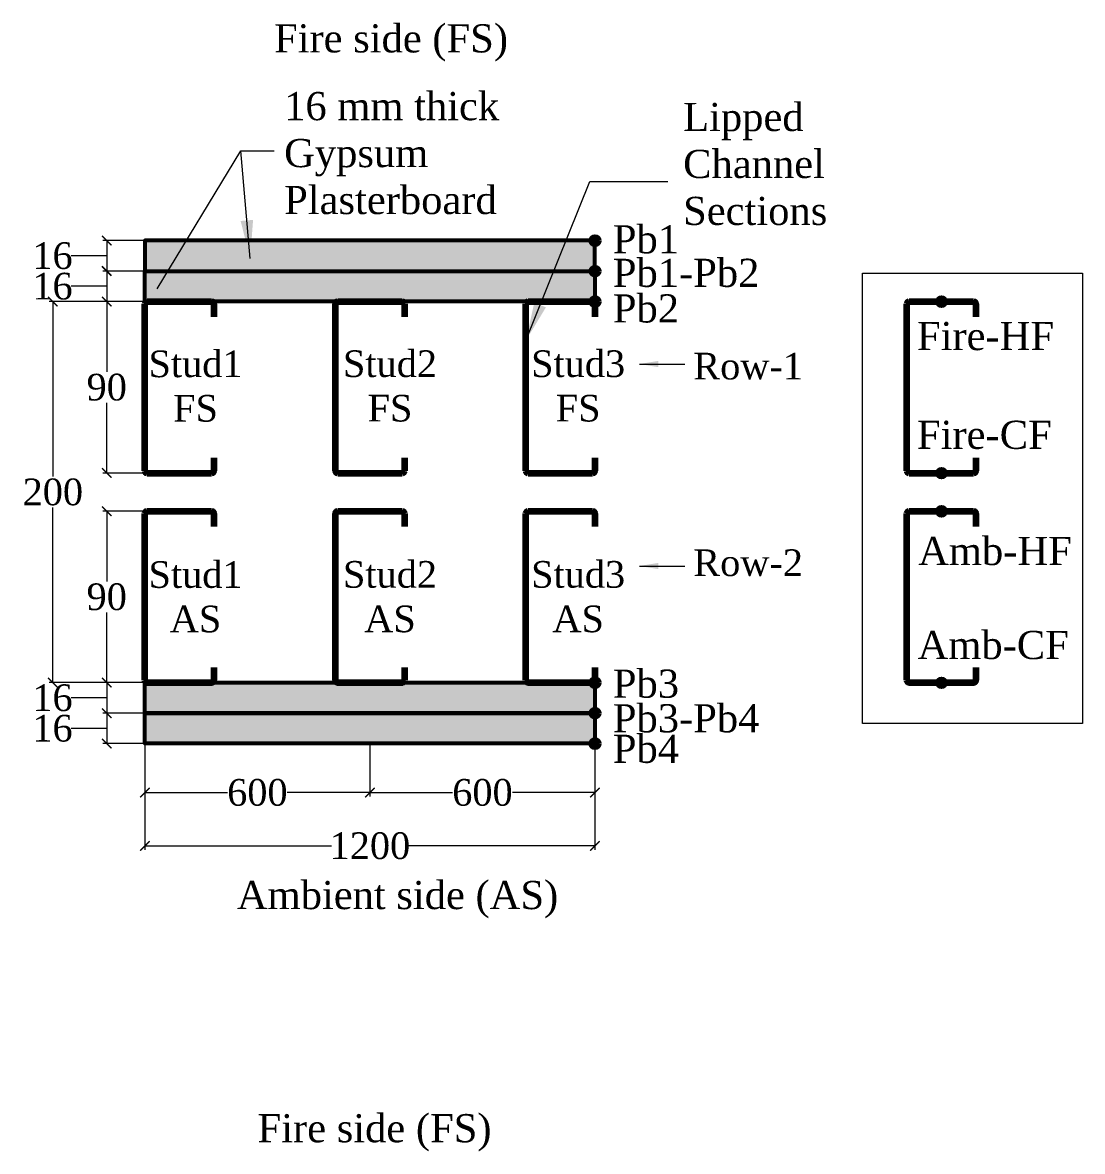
# Model space of a CAD drawing. Header units: millimetres. Extents: x 1095 to 7419, y -378 to 5598.
# Drawn here: x 3093 to 3649, y 2452 to 3045 of the extents above; entities that cross this region are included whole.
import ezdxf

# ---------------------------------------------------------------- set-up
doc = ezdxf.new("R2010")
doc.units = ezdxf.units.MM
doc.header["$PDMODE"] = 34
doc.layers.get('0').update_dxf_attribs({"lineweight": 9})
doc.layers.get('Defpoints').update_dxf_attribs({"color": 255})
doc.styles.get("Standard").update_dxf_attribs({"font": 'times.ttf'})
doc.dimstyles.new('Times new roman', dxfattribs={"dimtxt": 14, "dimasz": 5, "dimexe": 2, "dimexo": 1, "dimgap": 1, "dimtad": 0, "dimtih": 1, "dimtoh": 1, "dimtxsty": 'Standard', "dimblk": 'ARCHTICK', "dimcen": 0, "dimclrd": 256, "dimclre": 256, "dimadec": 0, "dimazin": 0, "dimtfac": 1, "dimtmove": 0, "dimatfit": 3, "dimfxl": 1, "dimlwd": -1, "dimlwe": -1, "dimarcsym": 0})

# ---------------------------------------------------------------- blocks, each defined once
blk = doc.blocks.new('Stud')
at = {"lineweight": 120}
for p, q in [((4630.24, 1668.85), (4630.24, 1756.35)), ((4631.49, 1757.6), (4665.24, 1757.6)), ((4666.49, 1756.35), (4666.49, 1749.6)), ((4666.49, 1675.6), (4666.49, 1668.85)), ((4631.49, 1667.6), (4665.24, 1667.6))]:
    blk.add_line(p, q, dxfattribs=at)
for centre, start, end in [((4631.49, 1756.35), 90, 180), ((4665.24, 1756.35), 0, 90), ((4631.49, 1668.85), 180, 270), ((4665.24, 1668.85), 270, 0)]:
    blk.add_arc(centre, 1.25, start, end, dxfattribs=at)
blk = doc.blocks.new('_ArchTick')
at = {"color": 0, "linetype": 'ByBlock', "const_width": 0.15}
blk.add_lwpolyline([(-0.5, -0.5), (0.5, 0.5)], dxfattribs=at)
blk = doc.blocks.new('*D201')
at = {"transparency": 16777216}
for p, q in [((3155.95, 2898.48), (3134.95, 2898.48)), ((3136.95, 2898.48), (3136.95, 2861.62)), ((3136.95, 2808.48), (3136.95, 2845.34)), ((3155.95, 2808.48), (3134.95, 2808.48))]:
    blk.add_line(p, q, dxfattribs=at)
at = {"layer": 'Defpoints', "color": 0, "lineweight": 53, "transparency": 16777216}
for p in [(3156.95, 2898.48), (3136.95, 2808.48), (3156.95, 2808.48)]:
    blk.add_point(p, dxfattribs=at)
at = {"transparency": 16777216, "xscale": 5, "yscale": 5, "zscale": 5}
for p, rotation in [((3136.95, 2898.48), 90), ((3136.95, 2808.48), 270)]:
    blk.add_blockref('_ArchTick', p, dxfattribs=dict(at, rotation=rotation))
at = {"color": 0, "lineweight": 53, "transparency": 16777216, "insert": (3136.95, 2853.48), "char_height": 14, "attachment_point": 5}
blk.add_mtext('90', dxfattribs=at)
blk = doc.blocks.new('*D202')
at = {"transparency": 16777216}
for p, q in [((3155.95, 2914.48), (3134.95, 2914.48)), ((3136.95, 2914.48), (3136.95, 2898.48)), ((3120.21, 2906.48), (3118.21, 2906.48)), ((3136.95, 2906.48), (3120.21, 2906.48)), ((3155.95, 2898.48), (3134.95, 2898.48))]:
    blk.add_line(p, q, dxfattribs=at)
at = {"layer": 'Defpoints', "color": 0, "lineweight": 53, "transparency": 16777216}
for p in [(3156.95, 2914.48), (3136.95, 2898.48), (3156.95, 2898.48)]:
    blk.add_point(p, dxfattribs=at)
at = {"transparency": 16777216, "xscale": 5, "yscale": 5, "zscale": 5}
for p, rotation in [((3136.95, 2914.48), 90), ((3136.95, 2898.48), 270)]:
    blk.add_blockref('_ArchTick', p, dxfattribs=dict(at, rotation=rotation))
at = {"color": 0, "lineweight": 53, "transparency": 16777216, "insert": (3108.48, 2906.48), "char_height": 14, "attachment_point": 5}
blk.add_mtext('16', dxfattribs=at)
blk = doc.blocks.new('*D203')
at = {"transparency": 16777216}
for p, q in [((3155.95, 2930.48), (3134.95, 2930.48)), ((3136.95, 2930.48), (3136.95, 2914.48)), ((3120.21, 2922.48), (3118.21, 2922.48)), ((3136.95, 2922.48), (3120.21, 2922.48)), ((3155.95, 2914.48), (3134.95, 2914.48))]:
    blk.add_line(p, q, dxfattribs=at)
at = {"layer": 'Defpoints', "color": 0, "lineweight": 53, "transparency": 16777216}
for p in [(3156.95, 2930.48), (3136.95, 2914.48), (3156.95, 2914.48)]:
    blk.add_point(p, dxfattribs=at)
at = {"transparency": 16777216, "xscale": 5, "yscale": 5, "zscale": 5}
for p, rotation in [((3136.95, 2930.48), 90), ((3136.95, 2914.48), 270)]:
    blk.add_blockref('_ArchTick', p, dxfattribs=dict(at, rotation=rotation))
at = {"color": 0, "lineweight": 53, "transparency": 16777216, "insert": (3108.48, 2922.48), "char_height": 14, "attachment_point": 5}
blk.add_mtext('16', dxfattribs=at)
blk = doc.blocks.new('*D204')
at = {"transparency": 16777216}
for p, q in [((3155.95, 2682.48), (3134.95, 2682.48)), ((3136.95, 2682.48), (3136.95, 2666.48)), ((3120.21, 2674.48), (3118.21, 2674.48)), ((3136.95, 2674.48), (3120.21, 2674.48)), ((3155.95, 2666.48), (3134.95, 2666.48))]:
    blk.add_line(p, q, dxfattribs=at)
at = {"layer": 'Defpoints', "color": 0, "lineweight": 53, "transparency": 16777216}
for p in [(3156.95, 2682.48), (3136.95, 2666.48), (3156.95, 2666.48)]:
    blk.add_point(p, dxfattribs=at)
at = {"transparency": 16777216, "xscale": 5, "yscale": 5, "zscale": 5}
for p, rotation in [((3136.95, 2682.48), 90), ((3136.95, 2666.48), 270)]:
    blk.add_blockref('_ArchTick', p, dxfattribs=dict(at, rotation=rotation))
at = {"color": 0, "lineweight": 53, "transparency": 16777216, "insert": (3108.48, 2674.48), "char_height": 14, "attachment_point": 5}
blk.add_mtext('16', dxfattribs=at)
blk = doc.blocks.new('*D205')
at = {"transparency": 16777216}
for p, q in [((3155.95, 2698.48), (3134.95, 2698.48)), ((3136.95, 2698.48), (3136.95, 2682.48)), ((3120.21, 2690.48), (3118.21, 2690.48)), ((3136.95, 2690.48), (3120.21, 2690.48)), ((3155.95, 2682.48), (3134.95, 2682.48))]:
    blk.add_line(p, q, dxfattribs=at)
at = {"layer": 'Defpoints', "color": 0, "lineweight": 53, "transparency": 16777216}
for p in [(3156.95, 2698.48), (3136.95, 2682.48), (3156.95, 2682.48)]:
    blk.add_point(p, dxfattribs=at)
at = {"transparency": 16777216, "xscale": 5, "yscale": 5, "zscale": 5}
for p, rotation in [((3136.95, 2698.48), 90), ((3136.95, 2682.48), 270)]:
    blk.add_blockref('_ArchTick', p, dxfattribs=dict(at, rotation=rotation))
at = {"color": 0, "lineweight": 53, "transparency": 16777216, "insert": (3108.48, 2690.48), "char_height": 14, "attachment_point": 5}
blk.add_mtext('16', dxfattribs=at)
blk = doc.blocks.new('*D214')
at = {"transparency": 16777216}
for p, q in [((3156.95, 2665.48), (3156.95, 2610.82)), ((3393.2, 2665.48), (3393.2, 2610.82)), ((3156.95, 2612.82), (3254.98, 2612.82)), ((3393.2, 2612.82), (3295.17, 2612.82))]:
    blk.add_line(p, q, dxfattribs=at)
at = {"layer": 'Defpoints', "color": 0, "lineweight": 53, "transparency": 16777216}
for p in [(3156.95, 2666.48), (3393.2, 2666.48), (3393.2, 2612.82)]:
    blk.add_point(p, dxfattribs=at)
at = {"transparency": 16777216, "xscale": 5, "yscale": 5, "zscale": 5, "rotation": 180}
blk.add_blockref('_ArchTick', (3156.95, 2612.82), dxfattribs=at)
at = {"transparency": 16777216, "xscale": 5, "yscale": 5, "zscale": 5}
blk.add_blockref('_ArchTick', (3393.2, 2612.82), dxfattribs=at)
at = {"color": 0, "lineweight": 53, "transparency": 16777216, "insert": (3275.07, 2612.82), "char_height": 14, "attachment_point": 5}
blk.add_mtext('1200', dxfattribs=at)
blk = doc.blocks.new('*D206')
at = {"transparency": 16777216}
for p, q in [((3156.95, 2665.48), (3156.95, 2638.8)), ((3275.07, 2665.48), (3275.07, 2638.8)), ((3156.95, 2640.8), (3200.32, 2640.8)), ((3275.07, 2640.8), (3231.7, 2640.8))]:
    blk.add_line(p, q, dxfattribs=at)
at = {"layer": 'Defpoints', "color": 0, "lineweight": 53, "transparency": 16777216}
for p in [(3156.95, 2666.48), (3275.07, 2666.48), (3275.07, 2640.8)]:
    blk.add_point(p, dxfattribs=at)
at = {"transparency": 16777216, "xscale": 5, "yscale": 5, "zscale": 5, "rotation": 180}
blk.add_blockref('_ArchTick', (3156.95, 2640.8), dxfattribs=at)
at = {"transparency": 16777216, "xscale": 5, "yscale": 5, "zscale": 5}
blk.add_blockref('_ArchTick', (3275.07, 2640.8), dxfattribs=at)
at = {"color": 0, "lineweight": 53, "transparency": 16777216, "insert": (3216.01, 2640.8), "char_height": 14, "attachment_point": 5}
blk.add_mtext('600', dxfattribs=at)
blk = doc.blocks.new('*D207')
at = {"transparency": 16777216}
for p, q in [((3275.07, 2665.48), (3275.07, 2638.8)), ((3393.2, 2665.48), (3393.2, 2638.8)), ((3275.07, 2640.8), (3318.44, 2640.8)), ((3393.2, 2640.8), (3349.83, 2640.8))]:
    blk.add_line(p, q, dxfattribs=at)
at = {"layer": 'Defpoints', "color": 0, "lineweight": 53, "transparency": 16777216}
for p in [(3275.07, 2666.48), (3393.2, 2666.48), (3393.2, 2640.8)]:
    blk.add_point(p, dxfattribs=at)
at = {"transparency": 16777216, "xscale": 5, "yscale": 5, "zscale": 5, "rotation": 180}
blk.add_blockref('_ArchTick', (3275.07, 2640.8), dxfattribs=at)
at = {"transparency": 16777216, "xscale": 5, "yscale": 5, "zscale": 5}
blk.add_blockref('_ArchTick', (3393.2, 2640.8), dxfattribs=at)
at = {"color": 0, "lineweight": 53, "transparency": 16777216, "insert": (3334.14, 2640.8), "char_height": 14, "attachment_point": 5}
blk.add_mtext('600', dxfattribs=at)
blk = doc.blocks.new('*D211')
at = {"transparency": 16777216}
for p, q in [((3155.95, 2788.48), (3134.95, 2788.48)), ((3136.95, 2788.48), (3136.95, 2751.62)), ((3136.95, 2698.48), (3136.95, 2735.34)), ((3155.95, 2698.48), (3134.95, 2698.48))]:
    blk.add_line(p, q, dxfattribs=at)
at = {"layer": 'Defpoints', "color": 0, "lineweight": 53, "transparency": 16777216}
for p in [(3156.95, 2788.48), (3136.95, 2698.48), (3156.95, 2698.48)]:
    blk.add_point(p, dxfattribs=at)
at = {"transparency": 16777216, "xscale": 5, "yscale": 5, "zscale": 5}
for p, rotation in [((3136.95, 2788.48), 90), ((3136.95, 2698.48), 270)]:
    blk.add_blockref('_ArchTick', p, dxfattribs=dict(at, rotation=rotation))
at = {"color": 0, "lineweight": 53, "transparency": 16777216, "insert": (3136.95, 2743.48), "char_height": 14, "attachment_point": 5}
blk.add_mtext('90', dxfattribs=at)
blk = doc.blocks.new('*D212')
at = {"transparency": 16777216}
for p, q in [((3155.95, 2914.48), (3134.95, 2914.48)), ((3136.95, 2914.48), (3136.95, 2898.48)), ((3120.21, 2906.48), (3118.21, 2906.48)), ((3136.95, 2906.48), (3120.21, 2906.48)), ((3155.95, 2898.48), (3134.95, 2898.48))]:
    blk.add_line(p, q, dxfattribs=at)
at = {"layer": 'Defpoints', "color": 0, "lineweight": 53, "transparency": 16777216}
for p in [(3156.95, 2914.48), (3136.95, 2898.48), (3156.95, 2898.48)]:
    blk.add_point(p, dxfattribs=at)
at = {"transparency": 16777216, "xscale": 5, "yscale": 5, "zscale": 5}
for p, rotation in [((3136.95, 2914.48), 90), ((3136.95, 2898.48), 270)]:
    blk.add_blockref('_ArchTick', p, dxfattribs=dict(at, rotation=rotation))
at = {"color": 0, "lineweight": 53, "transparency": 16777216, "insert": (3108.48, 2906.48), "char_height": 14, "attachment_point": 5}
blk.add_mtext('16', dxfattribs=at)
blk = doc.blocks.new('*D213')
at = {"transparency": 16777216}
for p, q in [((3155.95, 2930.48), (3134.95, 2930.48)), ((3136.95, 2930.48), (3136.95, 2914.48)), ((3120.21, 2922.48), (3118.21, 2922.48)), ((3136.95, 2922.48), (3120.21, 2922.48)), ((3155.95, 2914.48), (3134.95, 2914.48))]:
    blk.add_line(p, q, dxfattribs=at)
at = {"layer": 'Defpoints', "color": 0, "lineweight": 53, "transparency": 16777216}
for p in [(3156.95, 2930.48), (3136.95, 2914.48), (3156.95, 2914.48)]:
    blk.add_point(p, dxfattribs=at)
at = {"transparency": 16777216, "xscale": 5, "yscale": 5, "zscale": 5}
for p, rotation in [((3136.95, 2930.48), 90), ((3136.95, 2914.48), 270)]:
    blk.add_blockref('_ArchTick', p, dxfattribs=dict(at, rotation=rotation))
at = {"color": 0, "lineweight": 53, "transparency": 16777216, "insert": (3108.48, 2922.48), "char_height": 14, "attachment_point": 5}
blk.add_mtext('16', dxfattribs=at)
blk = doc.blocks.new('*D200')
at = {"transparency": 16777216}
for p, q in [((3155.95, 2898.48), (3106.68, 2898.48)), ((3108.68, 2898.48), (3108.68, 2806.6)), ((3108.68, 2698.48), (3108.68, 2790.36)), ((3155.95, 2698.48), (3106.68, 2698.48))]:
    blk.add_line(p, q, dxfattribs=at)
at = {"layer": 'Defpoints', "color": 0, "lineweight": 53, "transparency": 16777216}
for p in [(3156.95, 2898.48), (3108.68, 2698.48), (3156.95, 2698.48)]:
    blk.add_point(p, dxfattribs=at)
at = {"transparency": 16777216, "xscale": 5, "yscale": 5, "zscale": 5}
for p, rotation in [((3108.68, 2898.48), 90), ((3108.68, 2698.48), 270)]:
    blk.add_blockref('_ArchTick', p, dxfattribs=dict(at, rotation=rotation))
at = {"color": 0, "lineweight": 53, "transparency": 16777216, "insert": (3108.68, 2798.48), "char_height": 14, "attachment_point": 5}
blk.add_mtext('200', dxfattribs=at)

msp = doc.modelspace()

# ---------------------------------------------------------------- hatches: boundary and pattern name
at = {"lineweight": 53, "true_color": 0x2776bb}
h = msp.add_hatch(color=152, dxfattribs=at)
h.dxf.hatch_style = 1
h.paths.add_polyline_path([(3395.501, 2930.411, 1), (3390.895, 2930.411, 1)])
at = {"lineweight": 53, "true_color": 0xf7abae}
h = msp.add_hatch(color=241, dxfattribs=at)
h.dxf.hatch_style = 1
h.paths.add_polyline_path([(3156.948, 2930.478), (3156.948, 2914.478), (3393.198, 2914.478), (3393.198, 2930.478)])
at = {"lineweight": 53, "true_color": 0x2776bb}
h = msp.add_hatch(color=152, dxfattribs=at)
h.dxf.hatch_style = 1
h.paths.add_polyline_path([(3395.501, 2914.411, 1), (3390.895, 2914.411, 1)])
at = {"lineweight": 53, "true_color": 0xf7abae}
h = msp.add_hatch(color=241, dxfattribs=at)
h.dxf.hatch_style = 1
h.paths.add_polyline_path([(3393.112, 2898.478), (3393.112, 2914.478), (3156.948, 2914.478), (3156.948, 2898.478)])
at = {"lineweight": 53, "true_color": 0x2776bb}
h = msp.add_hatch(color=152, dxfattribs=at)
h.dxf.hatch_style = 1
h.paths.add_polyline_path([(3395.501, 2898.411, 1), (3390.895, 2898.411, 1)])
h = msp.add_hatch(color=152, dxfattribs=at)
h.dxf.hatch_style = 1
h.paths.add_polyline_path([(3577.321, 2898.411, 1), (3572.715, 2898.411, 1)])
h = msp.add_hatch(color=152, dxfattribs=at)
h.dxf.hatch_style = 1
h.paths.add_polyline_path([(3577.321, 2808.411, 1), (3572.715, 2808.411, 1)])
h = msp.add_hatch(color=152, dxfattribs=at)
h.dxf.hatch_style = 1
h.paths.add_polyline_path([(3577.321, 2788.411, 1), (3572.715, 2788.411, 1)])
at = {"lineweight": 53, "true_color": 0xf7abae}
h = msp.add_hatch(color=241, dxfattribs=at)
h.dxf.hatch_style = 1
h.paths.add_polyline_path([(3393.198, 2698.478), (3156.948, 2698.478), (3156.948, 2682.478), (3393.198, 2682.478)])
at = {"lineweight": 53, "true_color": 0x2776bb}
h = msp.add_hatch(color=152, dxfattribs=at)
h.dxf.hatch_style = 1
h.paths.add_polyline_path([(3395.501, 2698.478, 1), (3390.895, 2698.478, 1)])
h = msp.add_hatch(color=152, dxfattribs=at)
h.dxf.hatch_style = 1
h.paths.add_polyline_path([(3577.321, 2698.411, 1), (3572.715, 2698.411, 1)])
h = msp.add_hatch(color=152, dxfattribs=at)
h.dxf.hatch_style = 1
h.paths.add_polyline_path([(3395.501, 2682.478, 1), (3390.895, 2682.478, 1)])
at = {"lineweight": 53, "true_color": 0xf7abae}
h = msp.add_hatch(color=241, dxfattribs=at)
h.dxf.hatch_style = 1
h.paths.add_polyline_path([(3393.198, 2666.478), (3393.198, 2682.478), (3156.948, 2682.478), (3156.948, 2666.478)])
at = {"lineweight": 53, "true_color": 0x2776bb}
h = msp.add_hatch(color=152, dxfattribs=at)
h.dxf.hatch_style = 1
h.paths.add_polyline_path([(3395.501, 2666.478, 1), (3390.895, 2666.478, 1)])

# ---------------------------------------------------------------- linework, layer by layer
at = {"lineweight": 53}
for points in [[(3156.948, 2914.478), (3393.198, 2914.478), (3393.198, 2930.478), (3156.948, 2930.478)], [(3393.112, 2898.478), (3156.948, 2898.478), (3156.948, 2914.478), (3393.112, 2914.478)], [(3156.948, 2698.478), (3393.198, 2698.478), (3393.198, 2682.478), (3156.948, 2682.478)], [(3156.948, 2682.478), (3393.198, 2682.478), (3393.198, 2666.478), (3156.948, 2666.478)]]:
    msp.add_lwpolyline(points, close=True, dxfattribs=at)
msp.add_lwpolyline([(3533.51, 2913.389), (3649.007, 2913.389), (3649.007, 2677.055), (3533.51, 2677.055)], close=True)
for centre in [(3393.198, 2930.411), (3393.198, 2914.411), (3393.198, 2898.411), (3575.018, 2898.411), (3575.018, 2808.411), (3575.018, 2788.411), (3393.198, 2698.478), (3575.018, 2698.411), (3393.198, 2682.478), (3393.198, 2666.478)]:
    msp.add_circle(centre, 2.303, dxfattribs=at)

# ---------------------------------------------------------------- block references
at = {"lineweight": -3}
for p in [(-1473.297, 1140.875), (-1373.297, 1140.875), (-1273.297, 1140.875), (-1073.352, 1140.875), (-1473.297, 1030.875), (-1373.297, 1030.875), (-1273.297, 1030.875), (-1073.352, 1030.875)]:
    msp.add_blockref('Stud', p, dxfattribs=at)

# ---------------------------------------------------------------- texts
at = {"lineweight": 53, "attachment_point": 1}
for s, insert, char_height, width in [('Fire side (FS)', (3224.756, 3043.999), 14.7814, 121.64572), ('16 mm thick Gypsum Plasterboard', (3230.053, 3008.443), 14.7814, 115.93848), ('Lipped Channel Sections', (3439.45, 3002.74), 14.7814, 68.45472), ('Pb1', (3402.572, 2938.557), 14.7814, 41.76421), ('Pb1-Pb2', (3402.572, 2920.94), 14.7814, 41.76421), ('Pb2', (3402.572, 2902.275), 14.7814, 41.76421), ('Fire-HF', (3562.184, 2887.784), 14.7814, 41.76421), ('\\pxqc;Stud1\\PFS', (3162.664, 2872.806), 14, 41.76421), ('\\pxqc;Stud2\\PFS', (3264.736, 2872.873), 14, 41.76421), ('\\pxqc;Stud3\\PFS', (3363.462, 2872.873), 14, 41.76421), ('Row-1', (3444.793, 2871.617), 14, 90.08321), ('Fire-CF', (3562.184, 2835.946), 14.7814, 41.76421), ('Amb-HF', (3562.798, 2774.986), 14.7814, 41.76421), ('Row-2', (3444.793, 2768.439), 14, 90.08321), ('\\pxqc;Stud1\\PAS', (3162.664, 2762.233), 14, 41.76421), ('\\pxqc;Stud2\\PAS', (3264.736, 2762.3), 14, 41.76421), ('\\pxqc;Stud3\\PAS', (3363.462, 2762.3), 14, 41.76421), ('Amb-CF', (3562.491, 2725.647), 14.7814, 41.76421), ('Pb3', (3402.572, 2705.358), 14.7814, 41.76421), ('Pb3-Pb4', (3402.572, 2687.182), 14.7814, 41.76421), ('Pb4', (3402.572, 2671.182), 14.7814, 41.76421), ('Ambient side (AS)', (3205.248, 2594.423), 14.7814, 165.80062), ('Fire side (FS)', (3216.107, 2472.065), 14.7814, 121.64572)]:
    msp.add_mtext(s, dxfattribs=dict(at, insert=insert, char_height=char_height, width=width))

# ---------------------------------------------------------------- dimensions: what is measured, and where the dimension line sits
at = {"lineweight": 53}
for base, p1, p2, picture, middle in [((3136.948, 2914.478), (3156.948, 2930.478), (3156.948, 2914.478), '*D203', (3117.206, 2922.478)), ((3136.948, 2914.478), (3156.948, 2930.478), (3156.948, 2914.478), '*D213', (3117.206, 2922.478)), ((3136.948, 2898.478), (3156.948, 2914.478), (3156.948, 2898.478), '*D202', (3117.206, 2906.478)), ((3136.948, 2898.478), (3156.948, 2914.478), (3156.948, 2898.478), '*D212', (3117.206, 2906.478)), ((3108.685, 2698.478), (3156.948, 2898.478), (3156.948, 2698.478), '*D200', (3108.685, 2798.478)), ((3136.948, 2682.478), (3156.948, 2698.478), (3156.948, 2682.478), '*D205', (3117.206, 2690.478)), ((3136.948, 2666.478), (3156.948, 2682.478), (3156.948, 2666.478), '*D204', (3117.206, 2674.478))]:
    dim = msp.add_linear_dim(base=base, p1=p1, p2=p2, angle=90, dimstyle='Times new roman', override={"dimtmove": 1}, dxfattribs=at)
    dim.commit()
    dim.dimension.update_dxf_attribs({"geometry": picture, "text_midpoint": middle})
for base, p1, p2, picture, middle in [((3136.948, 2808.478), (3156.948, 2898.478), (3156.948, 2808.478), '*D201', (3136.948, 2853.478)), ((3136.948, 2698.478), (3156.948, 2788.478), (3156.948, 2698.478), '*D211', (3136.948, 2743.478))]:
    dim = msp.add_linear_dim(base=base, p1=p1, p2=p2, angle=90, dimstyle='Times new roman', dxfattribs=at)
    dim.commit()
    dim.dimension.update_dxf_attribs({"geometry": picture, "text_midpoint": middle})
for base, p2, text, picture, middle in [((3393.198, 2612.823), (3393.198, 2666.478), '1200', '*D214', (3275.073, 2612.823)), ((3275.073, 2640.795), (3275.073, 2666.478), '600', '*D206', (3216.011, 2640.795))]:
    dim = msp.add_linear_dim(base=base, p1=(3156.948, 2666.478), p2=p2, text=text, dimstyle='Times new roman', dxfattribs=at)
    dim.commit()
    dim.dimension.update_dxf_attribs({"geometry": picture, "text_midpoint": middle})
dim = msp.add_linear_dim(base=(3393.198, 2640.795), p1=(3275.073, 2666.478), p2=(3393.198, 2666.478), text='600', dimstyle='Times new roman', override={"dimtmove": 1}, dxfattribs=at)
dim.commit()
dim.dimension.update_dxf_attribs({"geometry": '*D207', "text_midpoint": (3334.136, 2640.795)})

# ---------------------------------------------------------------- leaders
for points, override in [([(3163.467, 2905.134), (3207.244, 2977.552), (3224.86, 2977.552)], {"dimasz": 20}), ([(3212.248, 2921.123), (3207.244, 2977.552)], {"dimasz": 20}), ([(3356.948, 2878.11), (3390.434, 2961.563), (3431.384, 2961.563)], {"dimasz": 20}), ([(3416.49, 2865.696), (3440.42, 2865.696)], {"dimasz": 10, "dimgap": 1, "dimtad": 0}), ([(3416.49, 2759.696), (3440.42, 2759.696)], {"dimasz": 10, "dimgap": 1, "dimtad": 0})]:
    msp.add_leader(points, dimstyle='Times new roman', override=override, dxfattribs=at)

doc.saveas('drawing.dxf')
